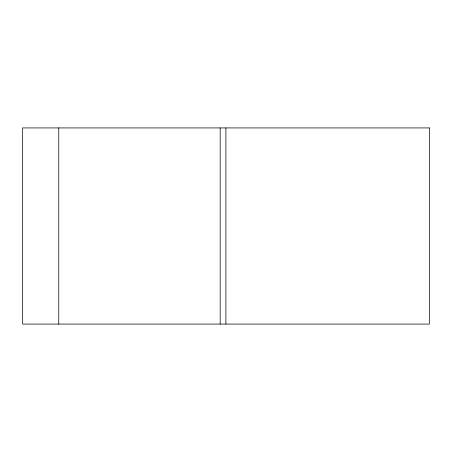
<?xml version="1.0" encoding="UTF-8"?>
<svg xmlns="http://www.w3.org/2000/svg" width="452" height="452" viewBox="0 0 452 452"><rect width="100%" height="100%" fill="white"/><g stroke="black" fill="none" stroke-linecap="round" stroke-linejoin="round"><path stroke-width="0.68" d="M225.898 127.927L225.898 324.073M220.175 127.927L220.175 324.073M58.766 127.927L58.766 324.073M429.4 127.927L22.6 127.927L22.6 324.073L429.4 324.073L429.4 127.927"/></g></svg>
